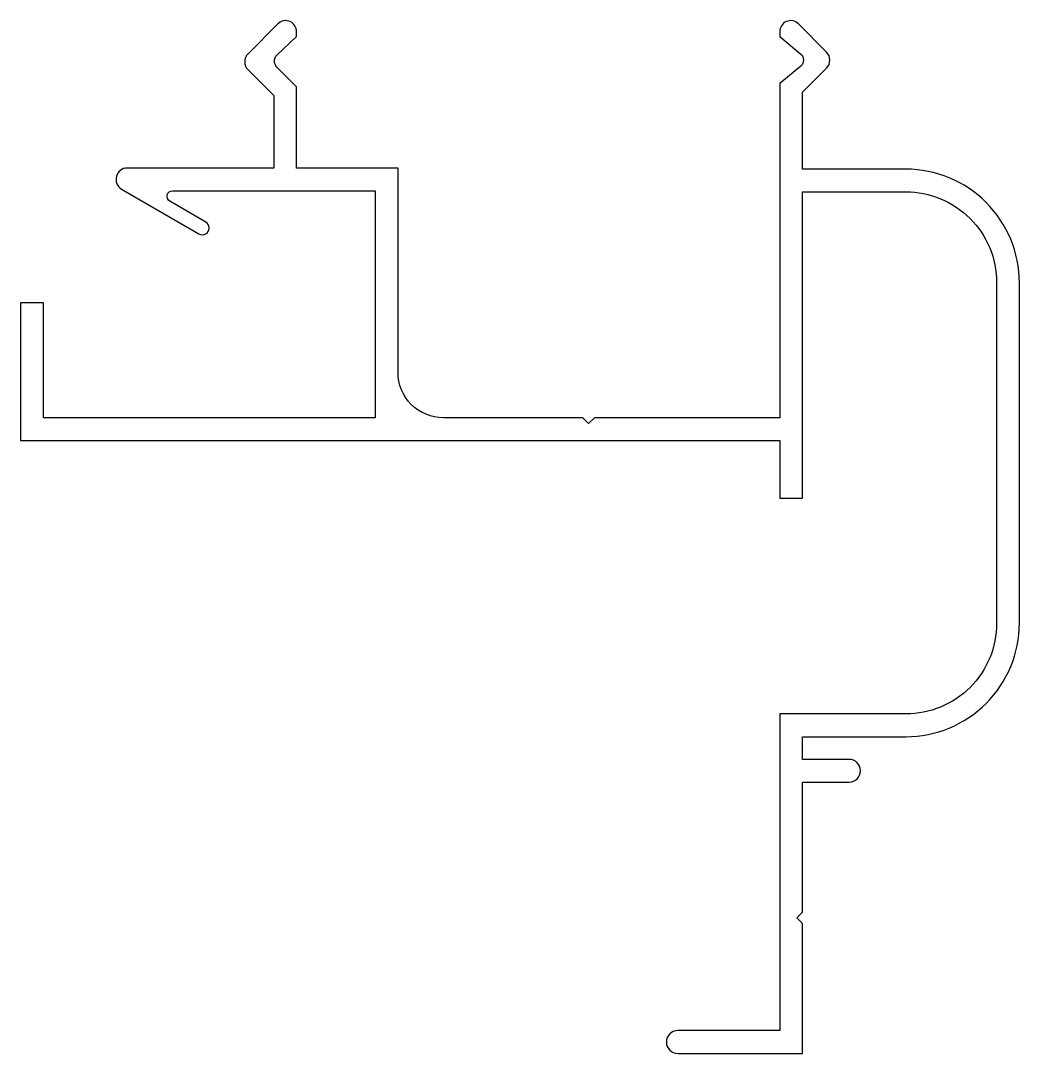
# Model space of a CAD drawing. Extents: x 190.3 to 278.3, y 179.7 to 270.6.
import ezdxf

# ---------------------------------------------------------------- set-up
doc = ezdxf.new("R2010")
doc.units = 0
doc.layers.add('ANA', color=220, linetype='CONTINUOUS')

msp = doc.modelspace()

# ---------------------------------------------------------------- linework, layer by layer
at = {"layer": 'ANA'}
msp.add_lwpolyline([(258.836, 270.367, 0.679164), (257.209, 269.66), (257.209, 269.246), (259.069, 267.705, -0.414214), (259.069, 266.645), (257.209, 265.104), (257.209, 235.66), (240.859, 235.66), (240.359, 235.16), (239.859, 235.66), (227.559, 235.66, -0.414214), (223.559, 239.66), (223.559, 257.66), (214.609, 257.66), (214.609, 264.803), (212.894, 266.558, -0.414214), (212.894, 267.618), (214.609, 269.246), (214.609, 269.66, 0.680732), (212.979, 270.364), (210.346, 267.731, 0.414214), (210.346, 266.317), (212.609, 264.055), (212.609, 257.66), (199.709, 257.66, 0.767327), (199.209, 255.794), (206.022, 251.86, 1), (206.622, 252.9), (203.457, 254.727, -0.767327), (203.707, 255.66), (221.559, 255.66), (221.559, 235.66), (192.309, 235.66), (192.309, 245.78), (190.309, 245.78), (190.309, 233.66), (257.209, 233.66), (257.209, 228.56), (259.209, 228.56), (259.209, 255.56), (268.309, 255.56, -0.414214), (276.309, 247.56), (276.309, 217.56, -0.414214), (268.309, 209.56), (257.209, 209.56), (257.209, 181.66), (248.209, 181.66, 1), (248.209, 179.66), (259.209, 179.66), (259.209, 191.11), (258.709, 191.61), (259.209, 192.11), (259.209, 203.56), (263.309, 203.56, 1), (263.309, 205.56), (259.209, 205.56), (259.209, 207.56), (268.309, 207.56, 0.414214), (278.309, 217.56), (278.309, 247.56, 0.414214), (268.309, 257.56), (259.209, 257.56), (259.209, 264.356), (261.321, 266.468, 0.414214), (261.321, 267.882), (258.836, 270.367), (261.321, 267.882), (258.836, 270.367), (261.321, 267.882)], format="xyb", dxfattribs=at)

doc.saveas('drawing.dxf')
